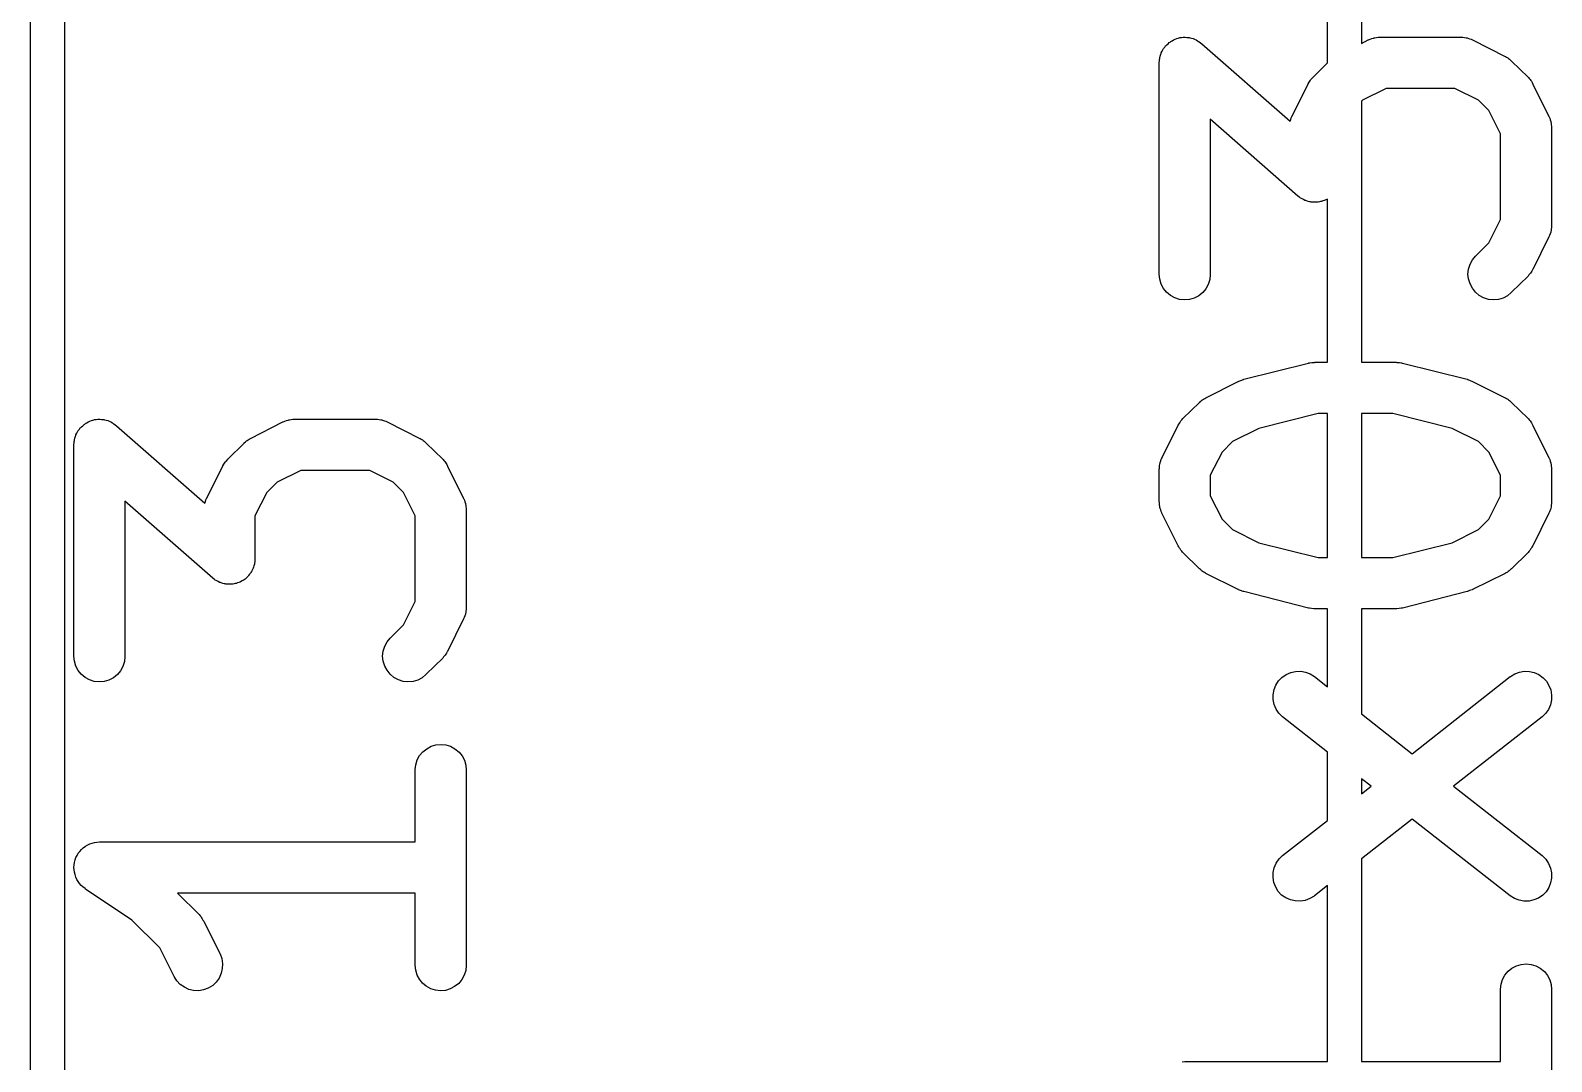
# Model space of a CAD drawing. Extents: x 118.6 to 187.3, y -130.9 to -41.9.
# Drawn here: x 169.2 to 173.657, y -125.084 to -122.063 of the extents above; entities that cross this region are included whole.
import ezdxf

# ---------------------------------------------------------------- set-up
doc = ezdxf.new("R2010")
doc.units = 0
doc.layers.add('BLACK', color=7, linetype='CONTINUOUS')

msp = doc.modelspace()

# ---------------------------------------------------------------- linework, layer by layer
at = {"layer": 'BLACK', "linetype": 'CONTINUOUS'}
for p, q in [((169.2, -129.418), (169.2, -119.422)), ((169.3, -119.47), (169.3, -129.37)), ((173, -122.158), (173, -121.043)), ((173.1, -121.043), (173.1, -122.101)), ((172.516, -122.124), (172.518, -122.12)), ((172.518, -122.12), (172.519, -122.118)), ((172.519, -122.118), (172.52, -122.116)), ((172.52, -122.116), (172.524, -122.112)), ((172.524, -122.112), (172.526, -122.108)), ((172.526, -122.108), (172.528, -122.107)), ((172.528, -122.107), (172.53, -122.105)), ((172.53, -122.105), (172.534, -122.102)), ((172.534, -122.102), (172.537, -122.098)), ((172.537, -122.098), (172.539, -122.097)), ((172.539, -122.097), (172.541, -122.095)), ((172.541, -122.095), (172.545, -122.093)), ((172.545, -122.093), (172.549, -122.091)), ((172.549, -122.091), (172.552, -122.09)), ((172.552, -122.09), (172.554, -122.089)), ((172.554, -122.089), (172.559, -122.087)), ((172.559, -122.087), (172.563, -122.086)), ((172.563, -122.086), (172.566, -122.085)), ((172.566, -122.085), (172.568, -122.084)), ((172.568, -122.084), (172.573, -122.084)), ((172.573, -122.084), (172.578, -122.083)), ((172.578, -122.083), (172.58, -122.083)), ((172.58, -122.083), (172.583, -122.083)), ((172.583, -122.083), (172.588, -122.084)), ((172.588, -122.084), (172.592, -122.084)), ((172.592, -122.084), (172.595, -122.084)), ((172.595, -122.084), (172.597, -122.085)), ((172.597, -122.085), (172.602, -122.086)), ((172.602, -122.086), (172.607, -122.087)), ((172.607, -122.087), (172.609, -122.088)), ((172.609, -122.088), (172.611, -122.089)), ((172.611, -122.089), (172.616, -122.091)), ((172.616, -122.091), (172.62, -122.093)), ((172.62, -122.093), (172.622, -122.095)), ((172.622, -122.095), (172.624, -122.096)), ((172.624, -122.096), (172.628, -122.099)), ((172.628, -122.099), (172.632, -122.102)), ((172.632, -122.102), (172.891, -122.329)), ((173.1, -122.101), (173.12, -122.091)), ((173.12, -122.091), (173.121, -122.091)), ((173.121, -122.091), (173.123, -122.09)), ((173.123, -122.09), (173.125, -122.089)), ((173.125, -122.089), (173.13, -122.087)), ((173.13, -122.087), (173.135, -122.086)), ((173.135, -122.086), (173.137, -122.085)), ((173.137, -122.085), (173.139, -122.085)), ((173.139, -122.085), (173.144, -122.084)), ((173.144, -122.084), (173.149, -122.083)), ((173.149, -122.083), (173.152, -122.083)), ((173.152, -122.083), (173.154, -122.083)), ((173.154, -122.083), (173.392, -122.083)), ((173.392, -122.083), (173.393, -122.083)), ((173.393, -122.083), (173.395, -122.083)), ((173.395, -122.083), (173.397, -122.083)), ((173.397, -122.083), (173.402, -122.084)), ((173.402, -122.084), (173.407, -122.085)), ((173.407, -122.085), (173.41, -122.085)), ((173.41, -122.085), (173.412, -122.086)), ((173.412, -122.086), (173.417, -122.088)), ((173.417, -122.088), (173.421, -122.089)), ((173.421, -122.089), (173.423, -122.09)), ((173.423, -122.09), (173.425, -122.091)), ((173.425, -122.091), (173.521, -122.139)), ((172.507, -122.157), (172.508, -122.152)), ((172.507, -122.158), (172.507, -122.157)), ((172.507, -122.777), (172.507, -122.158)), ((172.508, -122.148), (172.509, -122.145)), ((172.508, -122.152), (172.508, -122.148)), ((172.509, -122.143), (172.51, -122.138)), ((172.509, -122.145), (172.509, -122.143)), ((172.51, -122.138), (172.512, -122.133)), ((172.512, -122.133), (172.513, -122.131)), ((172.513, -122.129), (172.516, -122.124)), ((172.513, -122.131), (172.513, -122.129)), ((172.958, -122.2), (173, -122.158)), ((173.521, -122.139), (173.522, -122.139)), ((173.522, -122.139), (173.525, -122.141)), ((173.525, -122.141), (173.529, -122.143)), ((173.529, -122.143), (173.531, -122.145)), ((173.531, -122.145), (173.534, -122.147)), ((173.534, -122.147), (173.537, -122.15)), ((173.537, -122.15), (173.54, -122.153)), ((173.54, -122.153), (173.588, -122.2)), ((172.949, -122.212), (172.951, -122.209)), ((172.951, -122.209), (172.952, -122.207)), ((172.952, -122.207), (172.955, -122.204)), ((172.955, -122.204), (172.958, -122.2)), ((173.588, -122.2), (173.589, -122.201)), ((173.589, -122.201), (173.591, -122.204)), ((173.591, -122.204), (173.594, -122.207)), ((173.594, -122.207), (173.596, -122.21)), ((173.596, -122.21), (173.598, -122.212)), ((172.896, -122.315), (172.944, -122.22)), ((172.944, -122.219), (172.947, -122.215)), ((172.944, -122.22), (172.944, -122.219)), ((172.947, -122.215), (172.949, -122.212)), ((173.172, -122.233), (173.103, -122.267)), ((173.374, -122.233), (173.172, -122.233)), ((173.443, -122.267), (173.374, -122.233)), ((173.598, -122.212), (173.6, -122.216)), ((173.6, -122.216), (173.602, -122.22)), ((173.602, -122.22), (173.649, -122.315)), ((173.103, -122.267), (173.1, -122.27)), ((173.1, -122.27), (173.1, -123.035)), ((173.473, -122.298), (173.443, -122.267)), ((173.507, -122.366), (173.473, -122.298)), ((172.914, -122.548), (172.657, -122.323)), ((172.657, -122.323), (172.657, -122.777)), ((172.891, -122.329), (172.893, -122.324)), ((172.893, -122.324), (172.894, -122.319)), ((172.894, -122.319), (172.895, -122.317)), ((172.895, -122.317), (172.896, -122.315)), ((173.649, -122.315), (173.65, -122.316)), ((173.65, -122.316), (173.651, -122.318)), ((173.651, -122.318), (173.652, -122.32)), ((173.652, -122.32), (173.653, -122.325)), ((173.653, -122.325), (173.655, -122.33)), ((173.655, -122.33), (173.655, -122.332)), ((173.655, -122.332), (173.656, -122.334)), ((173.656, -122.334), (173.656, -122.339)), ((173.656, -122.339), (173.657, -122.344)), ((173.657, -122.344), (173.657, -122.346)), ((173.507, -122.617), (173.507, -122.366)), ((173.657, -122.346), (173.657, -122.349)), ((173.657, -122.349), (173.657, -122.634)), ((172.918, -122.551), (172.914, -122.548)), ((172.921, -122.554), (172.918, -122.551)), ((172.924, -122.555), (172.921, -122.554)), ((172.926, -122.556), (172.924, -122.555)), ((172.93, -122.558), (172.926, -122.556)), ((172.934, -122.561), (172.93, -122.558)), ((172.937, -122.561), (172.934, -122.561)), ((172.939, -122.562), (172.937, -122.561)), ((172.944, -122.564), (172.939, -122.562)), ((172.948, -122.565), (172.944, -122.564)), ((172.951, -122.565), (172.948, -122.565)), ((172.953, -122.566), (172.951, -122.565)), ((172.958, -122.566), (172.953, -122.566)), ((172.963, -122.566), (172.958, -122.566)), ((172.965, -122.566), (172.963, -122.566)), ((172.968, -122.566), (172.965, -122.566)), ((172.973, -122.566), (172.968, -122.566)), ((172.977, -122.565), (172.973, -122.566)), ((172.98, -122.564), (172.977, -122.565)), ((172.983, -122.564), (172.98, -122.564)), ((172.987, -122.562), (172.983, -122.564)), ((172.991, -122.561), (172.987, -122.562)), ((172.994, -122.56), (172.991, -122.561)), ((172.996, -122.559), (172.994, -122.56)), ((173, -122.557), (172.996, -122.559)), ((173, -123.035), (173, -122.557)), ((173.473, -122.685), (173.507, -122.617)), ((173.655, -122.654), (173.653, -122.659)), ((173.656, -122.65), (173.655, -122.652)), ((173.655, -122.652), (173.655, -122.654)), ((173.657, -122.64), (173.656, -122.645)), ((173.656, -122.645), (173.656, -122.65)), ((173.657, -122.634), (173.657, -122.635)), ((173.657, -122.635), (173.657, -122.638)), ((173.657, -122.638), (173.657, -122.64)), ((173.434, -122.724), (173.473, -122.685)), ((173.649, -122.668), (173.602, -122.763)), ((173.65, -122.666), (173.649, -122.668)), ((173.651, -122.664), (173.65, -122.666)), ((173.653, -122.659), (173.651, -122.664)), ((173.418, -122.748), (173.425, -122.735)), ((173.425, -122.735), (173.434, -122.724)), ((172.509, -122.792), (172.507, -122.777)), ((172.657, -122.778), (172.656, -122.793)), ((172.657, -122.777), (172.657, -122.778)), ((173.412, -122.777), (173.414, -122.762)), ((173.414, -122.791), (173.412, -122.777)), ((173.414, -122.762), (173.418, -122.748)), ((173.588, -122.783), (173.54, -122.83)), ((173.59, -122.779), (173.588, -122.783)), ((173.593, -122.776), (173.59, -122.779)), ((173.595, -122.774), (173.593, -122.776)), ((173.597, -122.771), (173.595, -122.774)), ((173.599, -122.768), (173.597, -122.771)), ((173.601, -122.764), (173.599, -122.768)), ((173.602, -122.763), (173.601, -122.764)), ((172.513, -122.806), (172.509, -122.792)), ((172.52, -122.819), (172.513, -122.806)), ((172.529, -122.83), (172.52, -122.819)), ((172.54, -122.839), (172.529, -122.83)), ((172.635, -122.831), (172.623, -122.84)), ((172.644, -122.82), (172.635, -122.831)), ((172.651, -122.807), (172.644, -122.82)), ((172.656, -122.793), (172.651, -122.807)), ((173.418, -122.805), (173.414, -122.791)), ((173.425, -122.818), (173.418, -122.805)), ((173.434, -122.83), (173.425, -122.818)), ((173.445, -122.839), (173.434, -122.83)), ((173.539, -122.831), (173.528, -122.84)), ((173.54, -122.83), (173.539, -122.831)), ((172.553, -122.846), (172.54, -122.839)), ((172.567, -122.851), (172.553, -122.846)), ((172.582, -122.852), (172.567, -122.851)), ((172.596, -122.851), (172.582, -122.852)), ((172.61, -122.847), (172.596, -122.851)), ((172.623, -122.84), (172.61, -122.847)), ((173.458, -122.846), (173.445, -122.839)), ((173.472, -122.851), (173.458, -122.846)), ((173.486, -122.852), (173.472, -122.851)), ((173.501, -122.851), (173.486, -122.852)), ((173.515, -122.847), (173.501, -122.851)), ((173.528, -122.84), (173.515, -122.847)), ((172.755, -123.085), (172.945, -123.038)), ((172.945, -123.038), (172.946, -123.037)), ((172.946, -123.037), (172.947, -123.037)), ((172.947, -123.037), (172.949, -123.037)), ((172.949, -123.037), (172.955, -123.036)), ((172.955, -123.036), (172.961, -123.036)), ((172.961, -123.036), (172.962, -123.036)), ((172.962, -123.036), (172.963, -123.035)), ((172.963, -123.035), (173, -123.035)), ((173.1, -123.035), (173.201, -123.035)), ((173.201, -123.035), (173.202, -123.035)), ((173.202, -123.035), (173.204, -123.036)), ((173.204, -123.036), (173.205, -123.036)), ((173.205, -123.036), (173.211, -123.036)), ((173.211, -123.036), (173.217, -123.037)), ((173.217, -123.037), (173.218, -123.038)), ((173.218, -123.038), (173.22, -123.038)), ((173.22, -123.038), (173.41, -123.085)), ((172.644, -123.139), (172.739, -123.091)), ((172.739, -123.091), (172.74, -123.091)), ((172.74, -123.091), (172.741, -123.09)), ((172.741, -123.09), (172.747, -123.088)), ((172.741, -123.09), (172.741, -123.09)), ((172.747, -123.088), (172.754, -123.086)), ((172.754, -123.086), (172.754, -123.085)), ((172.754, -123.085), (172.755, -123.085)), ((173.41, -123.085), (173.411, -123.086)), ((173.411, -123.086), (173.411, -123.086)), ((173.411, -123.086), (173.412, -123.086)), ((173.412, -123.086), (173.418, -123.088)), ((173.418, -123.088), (173.425, -123.091)), ((173.425, -123.091), (173.425, -123.091)), ((173.425, -123.091), (173.425, -123.091)), ((173.425, -123.091), (173.521, -123.139)), ((172.629, -123.149), (172.632, -123.146)), ((172.632, -123.146), (172.634, -123.145)), ((172.634, -123.145), (172.637, -123.143)), ((172.637, -123.143), (172.641, -123.141)), ((172.641, -123.141), (172.644, -123.139)), ((173.521, -123.139), (173.522, -123.139)), ((173.522, -123.139), (173.525, -123.141)), ((173.525, -123.141), (173.529, -123.143)), ((173.529, -123.143), (173.531, -123.145)), ((173.531, -123.145), (173.534, -123.147)), ((172.577, -123.2), (172.625, -123.153)), ((172.625, -123.152), (172.629, -123.149)), ((172.625, -123.153), (172.625, -123.152)), ((172.973, -123.185), (172.799, -123.229)), ((173, -123.185), (172.973, -123.185)), ((173, -123.607), (173, -123.185)), ((173.1, -123.185), (173.1, -123.607)), ((173.192, -123.185), (173.1, -123.185)), ((173.366, -123.229), (173.192, -123.185)), ((173.534, -123.147), (173.537, -123.15)), ((173.537, -123.15), (173.54, -123.153)), ((173.54, -123.153), (173.588, -123.2)), ((169.339, -123.237), (169.34, -123.235)), ((169.34, -123.235), (169.344, -123.231)), ((169.344, -123.231), (169.346, -123.227)), ((169.346, -123.227), (169.348, -123.226)), ((169.348, -123.226), (169.35, -123.224)), ((169.35, -123.224), (169.354, -123.221)), ((169.354, -123.221), (169.357, -123.217)), ((169.357, -123.217), (169.359, -123.216)), ((169.359, -123.216), (169.361, -123.214)), ((169.361, -123.214), (169.365, -123.212)), ((169.365, -123.212), (169.369, -123.21)), ((169.369, -123.21), (169.372, -123.209)), ((169.372, -123.209), (169.374, -123.208)), ((169.374, -123.208), (169.379, -123.206)), ((169.379, -123.206), (169.383, -123.205)), ((169.383, -123.205), (169.386, -123.204)), ((169.386, -123.204), (169.388, -123.203)), ((169.388, -123.203), (169.393, -123.203)), ((169.393, -123.203), (169.398, -123.202)), ((169.398, -123.202), (169.4, -123.202)), ((169.4, -123.202), (169.403, -123.202)), ((169.403, -123.202), (169.408, -123.203)), ((169.408, -123.203), (169.412, -123.203)), ((169.412, -123.203), (169.415, -123.203)), ((169.415, -123.203), (169.417, -123.204)), ((169.417, -123.204), (169.422, -123.205)), ((169.422, -123.205), (169.427, -123.206)), ((169.427, -123.206), (169.429, -123.207)), ((169.429, -123.207), (169.431, -123.208)), ((169.431, -123.208), (169.436, -123.21)), ((169.436, -123.21), (169.44, -123.212)), ((169.44, -123.212), (169.442, -123.214)), ((169.442, -123.214), (169.444, -123.215)), ((169.444, -123.215), (169.448, -123.218)), ((169.448, -123.218), (169.452, -123.221)), ((169.452, -123.221), (169.711, -123.448)), ((169.845, -123.258), (169.94, -123.21)), ((169.94, -123.21), (169.941, -123.21)), ((169.941, -123.21), (169.943, -123.209)), ((169.943, -123.209), (169.945, -123.208)), ((169.945, -123.208), (169.95, -123.206)), ((169.95, -123.206), (169.955, -123.205)), ((169.955, -123.205), (169.957, -123.204)), ((169.957, -123.204), (169.959, -123.204)), ((169.959, -123.204), (169.964, -123.203)), ((169.964, -123.203), (169.969, -123.202)), ((169.969, -123.202), (169.972, -123.202)), ((169.972, -123.202), (169.974, -123.202)), ((169.974, -123.202), (170.212, -123.202)), ((170.212, -123.202), (170.213, -123.202)), ((170.213, -123.202), (170.215, -123.202)), ((170.215, -123.202), (170.217, -123.202)), ((170.217, -123.202), (170.222, -123.203)), ((170.222, -123.203), (170.227, -123.204)), ((170.227, -123.204), (170.23, -123.204)), ((170.23, -123.204), (170.232, -123.205)), ((170.232, -123.205), (170.237, -123.207)), ((170.237, -123.207), (170.241, -123.208)), ((170.241, -123.208), (170.243, -123.209)), ((170.243, -123.209), (170.245, -123.21)), ((170.245, -123.21), (170.341, -123.258)), ((172.515, -123.315), (172.563, -123.22)), ((172.563, -123.219), (172.566, -123.215)), ((172.563, -123.22), (172.563, -123.219)), ((172.566, -123.215), (172.568, -123.212)), ((172.568, -123.212), (172.57, -123.209)), ((172.57, -123.209), (172.571, -123.207)), ((172.571, -123.207), (172.574, -123.204)), ((172.574, -123.204), (172.577, -123.2)), ((172.799, -123.229), (172.722, -123.267)), ((173.443, -123.267), (173.366, -123.229)), ((173.588, -123.2), (173.589, -123.201)), ((173.589, -123.201), (173.591, -123.204)), ((173.591, -123.204), (173.594, -123.207)), ((173.594, -123.207), (173.596, -123.21)), ((173.596, -123.21), (173.598, -123.212)), ((173.598, -123.212), (173.6, -123.216)), ((173.6, -123.216), (173.602, -123.22)), ((173.602, -123.22), (173.649, -123.315)), ((169.327, -123.276), (169.328, -123.271)), ((169.327, -123.277), (169.327, -123.276)), ((169.327, -123.896), (169.327, -123.277)), ((169.328, -123.267), (169.329, -123.264)), ((169.328, -123.271), (169.328, -123.267)), ((169.329, -123.262), (169.33, -123.257)), ((169.329, -123.264), (169.329, -123.262)), ((169.33, -123.257), (169.332, -123.252)), ((169.332, -123.252), (169.333, -123.25)), ((169.333, -123.248), (169.336, -123.243)), ((169.333, -123.25), (169.333, -123.248)), ((169.336, -123.243), (169.338, -123.239)), ((169.338, -123.239), (169.339, -123.237)), ((169.778, -123.319), (169.826, -123.272)), ((169.826, -123.271), (169.83, -123.268)), ((169.826, -123.272), (169.826, -123.271)), ((169.83, -123.268), (169.833, -123.265)), ((169.833, -123.265), (169.835, -123.264)), ((169.835, -123.264), (169.838, -123.262)), ((169.838, -123.262), (169.841, -123.26)), ((169.841, -123.26), (169.845, -123.258)), ((170.341, -123.258), (170.342, -123.258)), ((170.342, -123.258), (170.345, -123.26)), ((170.345, -123.26), (170.349, -123.262)), ((170.349, -123.262), (170.351, -123.264)), ((170.351, -123.264), (170.354, -123.266)), ((170.354, -123.266), (170.357, -123.269)), ((170.357, -123.269), (170.36, -123.272)), ((170.36, -123.272), (170.408, -123.319)), ((172.722, -123.267), (172.692, -123.298)), ((173.473, -123.298), (173.443, -123.267)), ((169.772, -123.326), (169.775, -123.323)), ((169.775, -123.323), (169.778, -123.319)), ((170.408, -123.319), (170.409, -123.32)), ((170.409, -123.32), (170.411, -123.323)), ((170.411, -123.323), (170.414, -123.326)), ((172.51, -123.329), (172.512, -123.324)), ((172.512, -123.324), (172.513, -123.319)), ((172.513, -123.319), (172.515, -123.317)), ((172.515, -123.317), (172.515, -123.315)), ((172.692, -123.298), (172.657, -123.366)), ((173.507, -123.366), (173.473, -123.298)), ((173.649, -123.315), (173.65, -123.316)), ((173.65, -123.316), (173.651, -123.318)), ((173.651, -123.318), (173.652, -123.32)), ((173.652, -123.32), (173.653, -123.325)), ((173.653, -123.325), (173.655, -123.33)), ((169.716, -123.434), (169.764, -123.339)), ((169.764, -123.338), (169.767, -123.334)), ((169.764, -123.339), (169.764, -123.338)), ((169.767, -123.334), (169.769, -123.331)), ((169.769, -123.331), (169.771, -123.328)), ((169.771, -123.328), (169.772, -123.326)), ((169.992, -123.352), (169.923, -123.386)), ((170.194, -123.352), (169.992, -123.352)), ((170.263, -123.386), (170.194, -123.352)), ((170.414, -123.326), (170.416, -123.329)), ((170.416, -123.329), (170.418, -123.332)), ((170.418, -123.332), (170.42, -123.335)), ((170.42, -123.335), (170.422, -123.339)), ((170.422, -123.339), (170.469, -123.434)), ((172.507, -123.348), (172.508, -123.345)), ((172.507, -123.349), (172.507, -123.348)), ((172.507, -123.444), (172.507, -123.349)), ((172.508, -123.338), (172.509, -123.333)), ((172.508, -123.343), (172.508, -123.338)), ((172.508, -123.345), (172.508, -123.343)), ((172.509, -123.333), (172.51, -123.331)), ((172.51, -123.331), (172.51, -123.329)), ((172.657, -123.366), (172.657, -123.426)), ((173.507, -123.426), (173.507, -123.366)), ((173.655, -123.33), (173.655, -123.332)), ((173.655, -123.332), (173.656, -123.334)), ((173.656, -123.334), (173.656, -123.339)), ((173.656, -123.339), (173.657, -123.344)), ((173.657, -123.344), (173.657, -123.346)), ((173.657, -123.346), (173.657, -123.349)), ((173.657, -123.349), (173.657, -123.444)), ((169.923, -123.386), (169.893, -123.417)), ((170.293, -123.417), (170.263, -123.386)), ((169.734, -123.667), (169.477, -123.442)), ((169.477, -123.442), (169.477, -123.896)), ((169.711, -123.448), (169.713, -123.443)), ((169.713, -123.443), (169.714, -123.438)), ((169.714, -123.438), (169.715, -123.436)), ((169.715, -123.436), (169.716, -123.434)), ((169.893, -123.417), (169.858, -123.485)), ((170.327, -123.485), (170.293, -123.417)), ((170.469, -123.434), (170.47, -123.435)), ((170.47, -123.435), (170.471, -123.437)), ((170.471, -123.437), (170.472, -123.439)), ((170.472, -123.439), (170.473, -123.444)), ((170.473, -123.444), (170.475, -123.449)), ((170.475, -123.449), (170.475, -123.451)), ((170.475, -123.451), (170.476, -123.453)), ((170.476, -123.453), (170.476, -123.458)), ((170.476, -123.458), (170.477, -123.463)), ((172.508, -123.446), (172.507, -123.444)), ((172.508, -123.448), (172.508, -123.446)), ((172.508, -123.453), (172.508, -123.448)), ((172.509, -123.458), (172.508, -123.453)), ((172.509, -123.46), (172.509, -123.458)), ((172.657, -123.426), (172.692, -123.495)), ((173.473, -123.495), (173.507, -123.426)), ((173.657, -123.449), (173.656, -123.454)), ((173.656, -123.454), (173.656, -123.459)), ((173.657, -123.444), (173.657, -123.445)), ((173.657, -123.445), (173.657, -123.447)), ((173.657, -123.447), (173.657, -123.449)), ((169.858, -123.485), (169.858, -123.61)), ((170.327, -123.736), (170.327, -123.485)), ((170.477, -123.463), (170.477, -123.465)), ((170.477, -123.465), (170.477, -123.468)), ((170.477, -123.468), (170.477, -123.753)), ((172.51, -123.463), (172.509, -123.46)), ((172.512, -123.467), (172.51, -123.463)), ((172.513, -123.472), (172.512, -123.467)), ((172.514, -123.474), (172.513, -123.472)), ((172.515, -123.476), (172.514, -123.474)), ((172.515, -123.477), (172.515, -123.476)), ((172.563, -123.573), (172.515, -123.477)), ((172.692, -123.495), (172.722, -123.525)), ((173.443, -123.525), (173.473, -123.495)), ((173.649, -123.477), (173.602, -123.573)), ((173.65, -123.475), (173.649, -123.477)), ((173.651, -123.473), (173.65, -123.475)), ((173.653, -123.468), (173.651, -123.473)), ((173.655, -123.464), (173.653, -123.468)), ((173.656, -123.459), (173.655, -123.462)), ((173.655, -123.462), (173.655, -123.464)), ((172.722, -123.525), (172.799, -123.564)), ((173.366, -123.564), (173.443, -123.525)), ((172.565, -123.576), (172.563, -123.573)), ((172.567, -123.58), (172.565, -123.576)), ((172.569, -123.582), (172.567, -123.58)), ((172.571, -123.585), (172.569, -123.582)), ((172.574, -123.588), (172.571, -123.585)), ((172.576, -123.591), (172.574, -123.588)), ((172.577, -123.592), (172.576, -123.591)), ((172.625, -123.64), (172.577, -123.592)), ((172.799, -123.564), (172.973, -123.607)), ((173.192, -123.607), (173.366, -123.564)), ((173.588, -123.592), (173.54, -123.64)), ((173.59, -123.589), (173.588, -123.592)), ((173.593, -123.586), (173.59, -123.589)), ((173.595, -123.583), (173.593, -123.586)), ((173.597, -123.581), (173.595, -123.583)), ((173.599, -123.577), (173.597, -123.581)), ((173.601, -123.574), (173.599, -123.577)), ((173.602, -123.573), (173.601, -123.574)), ((169.854, -123.635), (169.853, -123.638)), ((169.855, -123.631), (169.854, -123.635)), ((169.857, -123.626), (169.855, -123.631)), ((169.858, -123.621), (169.857, -123.623)), ((169.857, -123.623), (169.857, -123.626)), ((169.858, -123.61), (169.858, -123.612)), ((169.858, -123.612), (169.858, -123.616)), ((169.858, -123.616), (169.858, -123.621)), ((172.973, -123.607), (173, -123.607)), ((173.1, -123.607), (173.192, -123.607)), ((169.738, -123.67), (169.734, -123.667)), ((169.741, -123.673), (169.738, -123.67)), ((169.744, -123.674), (169.741, -123.673)), ((169.746, -123.675), (169.744, -123.674)), ((169.75, -123.677), (169.746, -123.675)), ((169.754, -123.68), (169.75, -123.677)), ((169.757, -123.68), (169.754, -123.68)), ((169.759, -123.681), (169.757, -123.68)), ((169.764, -123.683), (169.759, -123.681)), ((169.807, -123.681), (169.803, -123.683)), ((169.811, -123.68), (169.807, -123.681)), ((169.814, -123.679), (169.811, -123.68)), ((169.816, -123.678), (169.814, -123.679)), ((169.82, -123.675), (169.816, -123.678)), ((169.824, -123.673), (169.82, -123.675)), ((169.826, -123.672), (169.824, -123.673)), ((169.829, -123.67), (169.826, -123.672)), ((169.832, -123.667), (169.829, -123.67)), ((169.836, -123.664), (169.832, -123.667)), ((169.838, -123.662), (169.836, -123.664)), ((169.839, -123.66), (169.838, -123.662)), ((169.842, -123.656), (169.839, -123.66)), ((169.845, -123.653), (169.842, -123.656)), ((169.846, -123.651), (169.845, -123.653)), ((169.848, -123.648), (169.846, -123.651)), ((169.85, -123.644), (169.848, -123.648)), ((169.852, -123.64), (169.85, -123.644)), ((169.853, -123.638), (169.852, -123.64)), ((172.628, -123.642), (172.625, -123.64)), ((172.631, -123.645), (172.628, -123.642)), ((172.633, -123.647), (172.631, -123.645)), ((172.636, -123.649), (172.633, -123.647)), ((172.64, -123.651), (172.636, -123.649)), ((172.643, -123.653), (172.64, -123.651)), ((172.644, -123.654), (172.643, -123.653)), ((172.739, -123.701), (172.644, -123.654)), ((173.521, -123.654), (173.425, -123.701)), ((173.524, -123.652), (173.521, -123.654)), ((173.528, -123.65), (173.524, -123.652)), ((173.53, -123.648), (173.528, -123.65)), ((173.533, -123.646), (173.53, -123.648)), ((173.536, -123.643), (173.533, -123.646)), ((173.539, -123.64), (173.536, -123.643)), ((173.54, -123.64), (173.539, -123.64)), ((169.768, -123.684), (169.764, -123.683)), ((169.771, -123.684), (169.768, -123.684)), ((169.773, -123.685), (169.771, -123.684)), ((169.778, -123.685), (169.773, -123.685)), ((169.783, -123.685), (169.778, -123.685)), ((169.785, -123.685), (169.783, -123.685)), ((169.788, -123.685), (169.785, -123.685)), ((169.793, -123.685), (169.788, -123.685)), ((169.797, -123.684), (169.793, -123.685)), ((169.8, -123.683), (169.797, -123.684)), ((169.803, -123.683), (169.8, -123.683)), ((172.74, -123.701), (172.739, -123.701)), ((172.74, -123.702), (172.74, -123.701)), ((172.746, -123.704), (172.74, -123.702)), ((172.753, -123.707), (172.746, -123.704)), ((172.754, -123.707), (172.753, -123.707)), ((172.753, -123.707), (172.753, -123.707)), ((172.755, -123.707), (172.754, -123.707)), ((172.945, -123.755), (172.755, -123.707)), ((173.41, -123.707), (173.22, -123.755)), ((173.411, -123.707), (173.41, -123.707)), ((173.41, -123.707), (173.41, -123.707)), ((173.417, -123.704), (173.411, -123.707)), ((173.424, -123.702), (173.417, -123.704)), ((173.425, -123.702), (173.424, -123.702)), ((173.424, -123.702), (173.424, -123.702)), ((173.425, -123.701), (173.425, -123.702)), ((170.293, -123.804), (170.327, -123.736)), ((170.476, -123.769), (170.475, -123.771)), ((170.477, -123.759), (170.476, -123.764)), ((170.476, -123.764), (170.476, -123.769)), ((170.477, -123.753), (170.477, -123.754)), ((170.477, -123.754), (170.477, -123.757)), ((170.477, -123.757), (170.477, -123.759)), ((172.946, -123.755), (172.945, -123.755)), ((172.948, -123.755), (172.946, -123.755)), ((172.954, -123.756), (172.948, -123.755)), ((172.96, -123.757), (172.954, -123.756)), ((172.961, -123.757), (172.96, -123.757)), ((172.962, -123.757), (172.961, -123.757)), ((172.963, -123.757), (172.962, -123.757)), ((173, -123.757), (172.963, -123.757)), ((173, -123.986), (173, -123.757)), ((173.201, -123.757), (173.1, -123.757)), ((173.1, -123.757), (173.1, -124.065)), ((173.203, -123.757), (173.201, -123.757)), ((173.204, -123.757), (173.203, -123.757)), ((173.21, -123.756), (173.204, -123.757)), ((173.216, -123.755), (173.21, -123.756)), ((173.217, -123.755), (173.216, -123.755)), ((173.219, -123.755), (173.217, -123.755)), ((173.22, -123.755), (173.219, -123.755)), ((170.254, -123.843), (170.293, -123.804)), ((170.469, -123.787), (170.422, -123.882)), ((170.47, -123.785), (170.469, -123.787)), ((170.471, -123.783), (170.47, -123.785)), ((170.473, -123.778), (170.471, -123.783)), ((170.475, -123.773), (170.473, -123.778)), ((170.475, -123.771), (170.475, -123.773)), ((170.238, -123.867), (170.245, -123.854)), ((170.245, -123.854), (170.254, -123.843)), ((169.329, -123.911), (169.327, -123.896)), ((169.477, -123.897), (169.476, -123.912)), ((169.477, -123.896), (169.477, -123.897)), ((170.232, -123.896), (170.234, -123.881)), ((170.234, -123.911), (170.232, -123.896)), ((170.234, -123.881), (170.238, -123.867)), ((170.408, -123.902), (170.36, -123.949)), ((170.41, -123.898), (170.408, -123.902)), ((170.413, -123.895), (170.41, -123.898)), ((170.415, -123.893), (170.413, -123.895)), ((170.417, -123.89), (170.415, -123.893)), ((170.419, -123.887), (170.417, -123.89)), ((170.421, -123.883), (170.419, -123.887)), ((170.422, -123.882), (170.421, -123.883)), ((169.333, -123.925), (169.329, -123.911)), ((169.34, -123.938), (169.333, -123.925)), ((169.349, -123.949), (169.34, -123.938)), ((169.36, -123.958), (169.349, -123.949)), ((169.464, -123.939), (169.455, -123.95)), ((169.471, -123.926), (169.464, -123.939)), ((169.476, -123.912), (169.471, -123.926)), ((170.238, -123.925), (170.234, -123.911)), ((170.245, -123.937), (170.238, -123.925)), ((170.254, -123.949), (170.245, -123.937)), ((170.265, -123.958), (170.254, -123.949)), ((170.36, -123.949), (170.359, -123.95)), ((172.879, -123.95), (172.893, -123.944)), ((172.893, -123.944), (172.907, -123.941)), ((172.907, -123.941), (172.922, -123.94)), ((172.922, -123.94), (172.936, -123.943)), ((172.936, -123.943), (172.95, -123.948)), ((172.95, -123.948), (172.962, -123.956)), ((173.537, -123.956), (173.549, -123.948)), ((173.549, -123.948), (173.563, -123.943)), ((173.563, -123.943), (173.577, -123.94)), ((173.577, -123.94), (173.592, -123.941)), ((173.592, -123.941), (173.606, -123.944)), ((173.606, -123.944), (173.62, -123.95)), ((169.373, -123.965), (169.36, -123.958)), ((169.387, -123.97), (169.373, -123.965)), ((169.402, -123.971), (169.387, -123.97)), ((169.416, -123.97), (169.402, -123.971)), ((169.43, -123.966), (169.416, -123.97)), ((169.443, -123.959), (169.43, -123.966)), ((169.455, -123.95), (169.443, -123.959)), ((170.278, -123.965), (170.265, -123.958)), ((170.292, -123.97), (170.278, -123.965)), ((170.306, -123.971), (170.292, -123.97)), ((170.321, -123.97), (170.306, -123.971)), ((170.335, -123.966), (170.321, -123.97)), ((170.348, -123.959), (170.335, -123.966)), ((170.359, -123.95), (170.348, -123.959)), ((172.844, -123.994), (172.849, -123.981)), ((172.849, -123.981), (172.857, -123.968)), ((172.857, -123.968), (172.867, -123.958)), ((172.867, -123.958), (172.879, -123.95)), ((172.962, -123.956), (173, -123.986)), ((173.249, -124.182), (173.536, -123.956)), ((173.536, -123.956), (173.537, -123.956)), ((173.62, -123.95), (173.632, -123.959)), ((173.632, -123.959), (173.642, -123.969)), ((173.642, -123.969), (173.649, -123.982)), ((173.649, -123.982), (173.655, -123.995)), ((172.841, -124.009), (172.844, -123.994)), ((172.841, -124.023), (172.841, -124.009)), ((172.844, -124.038), (172.841, -124.023)), ((172.85, -124.051), (172.844, -124.038)), ((173.657, -124.024), (173.654, -124.039)), ((173.655, -123.995), (173.657, -124.01)), ((173.657, -124.01), (173.657, -124.024)), ((172.858, -124.063), (172.85, -124.051)), ((172.869, -124.074), (172.858, -124.063)), ((173, -124.177), (172.869, -124.074)), ((172.869, -124.074), (172.869, -124.074)), ((173.1, -124.065), (173.249, -124.182)), ((173.629, -124.074), (173.37, -124.277)), ((173.639, -124.064), (173.629, -124.074)), ((173.648, -124.052), (173.639, -124.064)), ((173.654, -124.039), (173.648, -124.052)), ((170.35, -124.176), (170.361, -124.167)), ((170.361, -124.167), (170.374, -124.16)), ((170.374, -124.16), (170.388, -124.156)), ((170.388, -124.156), (170.403, -124.155)), ((170.403, -124.155), (170.417, -124.156)), ((170.417, -124.156), (170.431, -124.16)), ((170.431, -124.16), (170.444, -124.167)), ((170.444, -124.167), (170.456, -124.177)), ((170.327, -124.228), (170.329, -124.214)), ((170.329, -124.214), (170.333, -124.2)), ((170.333, -124.2), (170.34, -124.187)), ((170.34, -124.187), (170.35, -124.176)), ((170.456, -124.177), (170.465, -124.188)), ((170.465, -124.188), (170.472, -124.201)), ((170.472, -124.201), (170.476, -124.215)), ((170.476, -124.215), (170.477, -124.23)), ((173, -124.377), (173, -124.177)), ((170.327, -124.23), (170.327, -124.228)), ((170.327, -124.44), (170.327, -124.23)), ((170.477, -124.23), (170.477, -124.801)), ((173.128, -124.277), (173.1, -124.255)), ((173.1, -124.255), (173.1, -124.299)), ((173.1, -124.299), (173.128, -124.277)), ((173.37, -124.277), (173.629, -124.48)), ((172.869, -124.48), (173, -124.377)), ((173.249, -124.373), (173.1, -124.49)), ((173.536, -124.598), (173.249, -124.373)), ((169.333, -124.486), (169.337, -124.48)), ((169.337, -124.48), (169.34, -124.473)), ((169.34, -124.473), (169.345, -124.468)), ((169.34, -124.473), (169.34, -124.473)), ((169.34, -124.473), (169.34, -124.473)), ((169.345, -124.468), (169.35, -124.462)), ((169.35, -124.462), (169.355, -124.457)), ((169.35, -124.462), (169.35, -124.462)), ((169.35, -124.462), (169.35, -124.462)), ((169.355, -124.457), (169.361, -124.453)), ((169.361, -124.453), (169.368, -124.449)), ((169.361, -124.453), (169.361, -124.453)), ((169.361, -124.453), (169.361, -124.453)), ((169.368, -124.449), (169.374, -124.446)), ((169.374, -124.446), (169.381, -124.444)), ((169.374, -124.446), (169.374, -124.446)), ((169.374, -124.446), (169.374, -124.446)), ((169.381, -124.444), (169.388, -124.442)), ((169.388, -124.442), (169.395, -124.441)), ((169.388, -124.442), (169.388, -124.442)), ((169.388, -124.442), (169.388, -124.442)), ((169.395, -124.441), (169.402, -124.44)), ((169.402, -124.44), (170.327, -124.44)), ((172.859, -124.49), (172.869, -124.48)), ((173.629, -124.48), (173.63, -124.481)), ((173.63, -124.481), (173.64, -124.491)), ((169.327, -124.515), (169.328, -124.507)), ((169.328, -124.522), (169.327, -124.515)), ((169.327, -124.515), (169.327, -124.515)), ((169.327, -124.515), (169.327, -124.515)), ((169.328, -124.507), (169.329, -124.5)), ((169.329, -124.529), (169.328, -124.522)), ((169.329, -124.5), (169.331, -124.493)), ((169.329, -124.5), (169.329, -124.5)), ((169.329, -124.5), (169.329, -124.5)), ((169.331, -124.493), (169.333, -124.486)), ((169.333, -124.486), (169.333, -124.486)), ((169.333, -124.486), (169.333, -124.486)), ((172.841, -124.53), (172.844, -124.516)), ((172.844, -124.516), (172.85, -124.502)), ((172.85, -124.502), (172.859, -124.49)), ((173.1, -124.49), (173.1, -125.083)), ((173.64, -124.491), (173.648, -124.503)), ((173.648, -124.503), (173.654, -124.517)), ((173.654, -124.517), (173.657, -124.531)), ((169.331, -124.536), (169.329, -124.529)), ((169.329, -124.529), (169.329, -124.529)), ((169.329, -124.529), (169.329, -124.529)), ((169.333, -124.543), (169.331, -124.536)), ((169.336, -124.55), (169.333, -124.543)), ((169.333, -124.543), (169.333, -124.543)), ((169.333, -124.543), (169.333, -124.543)), ((169.34, -124.556), (169.336, -124.55)), ((169.344, -124.562), (169.34, -124.556)), ((169.34, -124.556), (169.34, -124.556)), ((169.34, -124.556), (169.34, -124.556)), ((169.349, -124.568), (169.344, -124.562)), ((169.354, -124.572), (169.349, -124.568)), ((169.349, -124.568), (169.349, -124.568)), ((169.349, -124.568), (169.349, -124.568)), ((169.36, -124.577), (169.354, -124.572)), ((172.841, -124.544), (172.841, -124.53)), ((172.843, -124.559), (172.841, -124.544)), ((172.849, -124.573), (172.843, -124.559)), ((172.856, -124.585), (172.849, -124.573)), ((173, -124.568), (172.962, -124.598)), ((173, -125.083), (173, -124.568)), ((173.654, -124.56), (173.649, -124.574)), ((173.657, -124.546), (173.654, -124.56)), ((173.657, -124.531), (173.657, -124.546)), ((169.361, -124.578), (169.36, -124.577)), ((169.36, -124.577), (169.36, -124.577)), ((169.36, -124.577), (169.36, -124.577)), ((169.36, -124.577), (169.36, -124.577)), ((169.497, -124.669), (169.361, -124.578)), ((170.327, -124.59), (169.631, -124.59)), ((169.631, -124.59), (169.694, -124.653)), ((170.327, -124.801), (170.327, -124.59)), ((172.866, -124.596), (172.856, -124.585)), ((172.878, -124.604), (172.866, -124.596)), ((172.892, -124.61), (172.878, -124.604)), ((172.906, -124.613), (172.892, -124.61)), ((172.921, -124.614), (172.906, -124.613)), ((172.935, -124.612), (172.921, -124.614)), ((172.949, -124.606), (172.935, -124.612)), ((172.961, -124.599), (172.949, -124.606)), ((172.962, -124.598), (172.961, -124.599)), ((173.548, -124.606), (173.536, -124.598)), ((173.562, -124.611), (173.548, -124.606)), ((173.576, -124.614), (173.562, -124.611)), ((173.591, -124.614), (173.576, -124.614)), ((173.605, -124.61), (173.591, -124.614)), ((173.619, -124.605), (173.605, -124.61)), ((173.631, -124.596), (173.619, -124.605)), ((173.641, -124.586), (173.631, -124.596)), ((173.649, -124.574), (173.641, -124.586)), ((169.694, -124.653), (169.694, -124.653)), ((169.694, -124.653), (169.697, -124.657)), ((169.697, -124.657), (169.7, -124.66)), ((169.7, -124.66), (169.701, -124.662)), ((169.701, -124.662), (169.703, -124.665)), ((169.579, -124.75), (169.497, -124.669)), ((169.703, -124.665), (169.705, -124.669)), ((169.705, -124.669), (169.708, -124.672)), ((169.708, -124.672), (169.755, -124.767)), ((169.621, -124.834), (169.579, -124.75)), ((169.755, -124.767), (169.756, -124.768)), ((169.756, -124.768), (169.761, -124.782)), ((169.761, -124.782), (169.763, -124.797)), ((169.629, -124.847), (169.621, -124.834)), ((169.753, -124.839), (169.744, -124.851)), ((169.759, -124.825), (169.753, -124.839)), ((169.762, -124.811), (169.759, -124.825)), ((169.763, -124.797), (169.762, -124.811)), ((170.329, -124.816), (170.327, -124.801)), ((170.333, -124.83), (170.329, -124.816)), ((170.34, -124.842), (170.333, -124.83)), ((170.471, -124.83), (170.464, -124.843)), ((170.476, -124.817), (170.471, -124.83)), ((170.477, -124.802), (170.476, -124.817)), ((170.477, -124.801), (170.477, -124.802)), ((173.513, -124.843), (173.52, -124.83)), ((173.52, -124.83), (173.53, -124.819)), ((173.53, -124.819), (173.541, -124.81)), ((173.541, -124.81), (173.554, -124.803)), ((173.554, -124.803), (173.568, -124.799)), ((173.568, -124.799), (173.583, -124.797)), ((173.583, -124.797), (173.597, -124.799)), ((173.597, -124.799), (173.611, -124.803)), ((173.611, -124.803), (173.624, -124.81)), ((173.624, -124.81), (173.636, -124.82)), ((173.636, -124.82), (173.645, -124.831)), ((173.645, -124.831), (173.652, -124.844)), ((169.639, -124.858), (169.629, -124.847)), ((169.651, -124.866), (169.639, -124.858)), ((169.664, -124.872), (169.651, -124.866)), ((169.678, -124.875), (169.664, -124.872)), ((169.693, -124.876), (169.678, -124.875)), ((169.707, -124.873), (169.693, -124.876)), ((169.721, -124.868), (169.707, -124.873)), ((169.734, -124.861), (169.721, -124.868)), ((169.744, -124.851), (169.734, -124.861)), ((170.349, -124.854), (170.34, -124.842)), ((170.36, -124.863), (170.349, -124.854)), ((170.373, -124.87), (170.36, -124.863)), ((170.387, -124.874), (170.373, -124.87)), ((170.402, -124.876), (170.387, -124.874)), ((170.416, -124.875), (170.402, -124.876)), ((170.43, -124.87), (170.416, -124.875)), ((170.443, -124.864), (170.43, -124.87)), ((170.455, -124.855), (170.443, -124.864)), ((170.464, -124.843), (170.455, -124.855)), ((173.507, -124.871), (173.509, -124.857)), ((173.507, -124.872), (173.507, -124.871)), ((173.507, -125.083), (173.507, -124.872)), ((173.509, -124.857), (173.513, -124.843)), ((173.652, -124.844), (173.656, -124.858)), ((173.656, -124.858), (173.657, -124.872)), ((173.657, -124.872), (173.657, -125.444)), ((172.575, -125.084), (172.582, -125.083)), ((172.582, -125.083), (173, -125.083)), ((173.1, -125.083), (173.507, -125.083))]:
    msp.add_line(p, q, dxfattribs=at)

doc.saveas('drawing.dxf')
